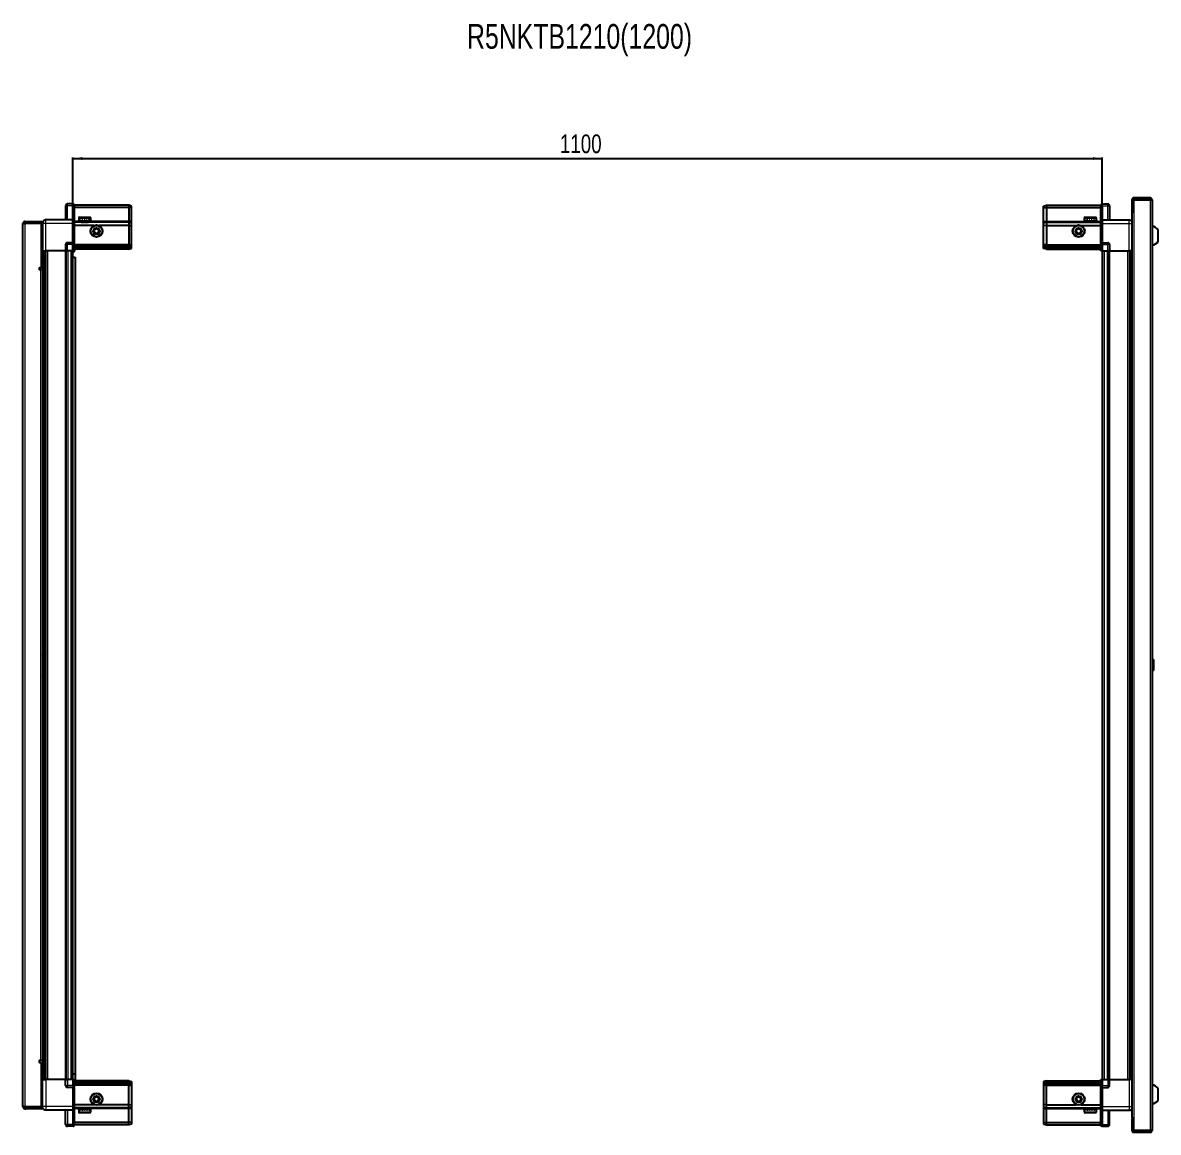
# Model space of a CAD drawing. Header units: millimetres. Extents: x 1315 to 5509, y -845 to 1863.
# Drawn here: x 2843 to 4057, y 677 to 1863 of the extents above; entities that cross this region are included whole.
import ezdxf

# ---------------------------------------------------------------- set-up
doc = ezdxf.new("R2010")
doc.units = ezdxf.units.MM
doc.layers.add('FORMAT', color=7, linetype='Continuous')
doc.styles.add('SLDTEXTSTYLE0', font='TXT', dxfattribs={"width": 0.75})
doc.dimstyles.new('SLDDIMSTYLE0', dxfattribs={"dimtxt": 20, "dimasz": 10, "dimexe": 0, "dimexo": 0.0625, "dimgap": 5, "dimtad": 2, "dimdec": 1, "dimrnd": 1e-09, "dimzin": 12, "dimdsep": 46, "dimtxsty": 'SLDTEXTSTYLE0', "dimsah": 1, "dimcen": 0.09, "dimadec": 0, "dimazin": 3, "dimtfac": 1, "dimtofl": 0, "dimtmove": 0, "dimatfit": 3, "dimfxl": 0, "dimfrac": 2, "dimtolj": 1, "dimtzin": 12, "dimarcsym": 0})

# ---------------------------------------------------------------- blocks, each defined once
blk = doc.blocks.new('_D_6')
at = {"layer": 'FORMAT'}
for p, q in [((2897, 1619.3), (2897, 1718.8)), ((2897, 1717.8), (3997, 1717.8)), ((3997, 1619.3), (3997, 1718.8))]:
    blk.add_line(p, q, dxfattribs=at)
for points in [[(2897, 1717.8), (2907, 1716.3), (2907, 1719.4)], [(3997, 1717.8), (3987, 1719.4), (3987, 1716.3)]]:
    blk.add_solid(points, dxfattribs=at)
at = {"layer": 'FORMAT', "insert": (3417.4, 1743.6), "char_height": 20, "attachment_point": 1, "style": 'SLDTEXTSTYLE0'}
blk.add_mtext('1100', dxfattribs=at)

msp = doc.modelspace()

# ---------------------------------------------------------------- linework, layer by layer
at = {"color": 7, "linetype": 'Continuous', "lineweight": 25}
for p, q in [((4048.23, 1675.82), (4030.93, 1675.82)), ((4048.23, 1674.32), (4048.23, 1675.82)), ((2889.13, 1667.32), (2889.13, 1652.32)), ((2897.13, 1669.32), (2891.13, 1669.32)), ((2897.13, 1669.32), (2897.46, 1669.32)), ((2897.13, 1669.32), (2897.13, 1667.32)), ((2897.13, 1652.52), (2897.13, 1667.32)), ((2897.13, 1652.52), (2897.13, 1667.32)), ((2898.33, 1668.82), (2897.46, 1669.32)), ((2898.33, 1667.32), (2898.33, 1668.82)), ((2956.63, 1667.82), (2898.33, 1667.82)), ((2898.33, 1667.32), (2898.33, 1652.52)), ((2956.63, 1665.32), (2898.33, 1665.32)), ((2956.63, 1667.82), (2956.63, 1665.32)), ((2959.63, 1667.02), (2956.63, 1667.82)), ((2956.63, 1665.32), (2956.63, 1650.82)), ((2959.63, 1665.17), (2956.63, 1665.32)), ((2959.63, 1665.17), (2959.63, 1667.02)), ((2959.63, 1650.82), (2959.63, 1665.17)), ((3934.33, 1667.02), (3937.33, 1667.82)), ((3934.33, 1665.17), (3934.33, 1667.02)), ((3934.33, 1665.17), (3937.33, 1665.32)), ((3934.33, 1650.82), (3934.33, 1665.17)), ((3937.33, 1667.82), (3937.33, 1665.32)), ((3937.33, 1667.82), (3995.63, 1667.82)), ((3937.33, 1665.32), (3937.33, 1650.82)), ((3937.33, 1665.32), (3995.63, 1665.32)), ((3996.49, 1669.32), (3995.63, 1668.82)), ((3996.49, 1669.32), (3995.63, 1668.82)), ((3995.63, 1668.82), (3995.63, 1667.32)), ((3995.63, 1652.52), (3995.63, 1667.32)), ((3996.83, 1669.32), (3996.49, 1669.32)), ((3996.83, 1669.32), (3996.49, 1669.32)), ((3996.83, 1669.32), (3996.83, 1669.32)), ((3996.83, 1667.32), (3996.83, 1669.32)), ((3996.83, 1669.32), (4002.83, 1669.32)), ((3996.83, 1667.32), (3996.83, 1652.52)), ((4004.83, 1667.32), (4004.83, 1652.32)), ((4028.83, 1673.72), (4028.83, 1661.32)), ((4030.33, 1673.72), (4030.33, 1661.32)), ((4030.83, 1660.82), (4030.83, 1673.72)), ((4030.83, 1673.72), (4048.23, 1673.72)), ((4048.23, 1674.32), (4030.93, 1674.32)), ((4048.23, 1673.72), (4050.33, 1673.72)), ((4050.33, 1673.72), (4050.33, 678.92)), ((2845.73, 1649.07), (2845.73, 1650.57)), ((2845.73, 1650.57), (2846.63, 1650.57)), ((2846.63, 1649.07), (2846.63, 1650.57)), ((2846.63, 1650.57), (2863.13, 1650.57)), ((2863.13, 1649.07), (2863.13, 1650.57)), ((2897.13, 1652.32), (2868.13, 1652.32)), ((2897.13, 1652.32), (2897.13, 1652.52)), ((2897.13, 1652.32), (2898.33, 1652.32)), ((2897.13, 1648.32), (2897.13, 1652.32)), ((2898.33, 1652.52), (2898.33, 1652.32)), ((2898.33, 1652.32), (2898.33, 1648.32)), ((2903.13, 1654.22), (2903.13, 1651.82)), ((2903.13, 1651.82), (2903.13, 1651.32)), ((2903.13, 1651.32), (2903.26, 1651.32)), ((2903.45, 1651.82), (2903.26, 1651.82)), ((2903.26, 1651.82), (2903.26, 1651.32)), ((2903.26, 1651.32), (2903.45, 1651.32)), ((2903.45, 1651.82), (2903.45, 1651.32)), ((2903.45, 1651.32), (2903.98, 1651.32)), ((2903.93, 1655.02), (2911.09, 1655.02)), ((2904.38, 1651.82), (2903.98, 1651.82)), ((2903.98, 1651.82), (2903.98, 1651.32)), ((2903.98, 1651.32), (2904.38, 1651.32)), ((2904.38, 1651.82), (2904.38, 1651.32)), ((2904.38, 1651.32), (2905.25, 1651.32)), ((2905.23, 1651.32), (2905.23, 1651.22)), ((2905.23, 1651.22), (2914.03, 1651.22)), ((2905.82, 1651.82), (2905.25, 1651.82)), ((2905.25, 1651.82), (2905.25, 1651.32)), ((2905.25, 1651.32), (2905.82, 1651.32)), ((2905.63, 1650.82), (2906.32, 1650.34)), ((2905.63, 1650.82), (2910.66, 1650.82)), ((2905.82, 1651.82), (2905.82, 1651.32)), ((2905.82, 1651.32), (2906.95, 1651.32)), ((2907.64, 1651.82), (2906.95, 1651.82)), ((2906.95, 1651.82), (2906.95, 1651.32)), ((2906.95, 1651.32), (2907.64, 1651.32)), ((2907.64, 1651.82), (2907.64, 1651.32)), ((2907.64, 1651.32), (2908.91, 1651.32)), ((2909.65, 1651.82), (2908.91, 1651.82)), ((2908.91, 1651.82), (2908.91, 1651.32)), ((2908.91, 1651.32), (2909.14, 1651.32)), ((2909.14, 1651.82), (2909.14, 1651.32)), ((2909.64, 1651.82), (2909.64, 1651.32)), ((2909.64, 1651.32), (2909.65, 1651.32)), ((2909.65, 1651.82), (2909.65, 1651.32)), ((2909.65, 1651.32), (2910.94, 1651.32)), ((2910.66, 1650.82), (2913.63, 1650.82)), ((2911.65, 1651.82), (2910.94, 1651.82)), ((2910.94, 1651.82), (2910.94, 1651.32)), ((2911, 1651.82), (2911, 1651.32)), ((2911, 1651.32), (2911.65, 1651.32)), ((2911.09, 1655.02), (2915.33, 1655.02)), ((2911.65, 1651.82), (2911.65, 1651.32)), ((2911.65, 1651.32), (2912.84, 1651.32)), ((2913.46, 1651.82), (2912.84, 1651.82)), ((2912.84, 1651.82), (2912.84, 1651.32)), ((2912.84, 1651.32), (2913.46, 1651.32)), ((2912.94, 1650.34), (2913.63, 1650.82)), ((2913.46, 1651.82), (2913.46, 1651.32)), ((2913.46, 1651.32), (2914.43, 1651.32)), ((2914.03, 1651.22), (2914.03, 1651.32)), ((2914.9, 1651.82), (2914.43, 1651.82)), ((2914.43, 1651.82), (2914.43, 1651.32)), ((2914.43, 1651.32), (2914.9, 1651.32)), ((2914.9, 1651.82), (2914.9, 1651.32)), ((2914.9, 1651.32), (2915.55, 1651.32)), ((2915.82, 1651.82), (2915.55, 1651.82)), ((2915.55, 1651.82), (2915.55, 1651.32)), ((2915.55, 1651.32), (2915.82, 1651.32)), ((2915.82, 1651.82), (2915.82, 1651.32)), ((2915.82, 1651.32), (2916.09, 1651.32)), ((2916.13, 1651.82), (2916.09, 1651.82)), ((2916.09, 1651.82), (2916.09, 1651.32)), ((2916.09, 1651.32), (2916.13, 1651.32)), ((2916.13, 1651.82), (2916.13, 1654.22)), ((2916.13, 1651.82), (2916.13, 1651.32)), ((2956.63, 1650.82), (2956.63, 1649.82)), ((2959.63, 1649.02), (2959.63, 1650.82)), ((3934.33, 1649.02), (3934.33, 1650.82)), ((3937.33, 1650.82), (3937.33, 1649.82)), ((3977.83, 1654.22), (3977.83, 1651.32)), ((3977.83, 1651.32), (3977.86, 1651.32)), ((3977.98, 1651.82), (3977.86, 1651.82)), ((3977.86, 1651.82), (3977.86, 1651.32)), ((3977.86, 1651.32), (3977.98, 1651.32)), ((3977.98, 1651.82), (3977.98, 1651.32)), ((3977.98, 1651.32), (3978.39, 1651.32)), ((3978.73, 1651.82), (3978.39, 1651.82)), ((3978.39, 1651.82), (3978.39, 1651.32)), ((3978.39, 1651.32), (3978.73, 1651.32)), ((3978.63, 1655.02), (3990.03, 1655.02)), ((3978.73, 1651.82), (3978.73, 1651.32)), ((3978.73, 1651.32), (3979.51, 1651.32)), ((3980.03, 1651.82), (3979.51, 1651.82)), ((3979.51, 1651.82), (3979.51, 1651.32)), ((3979.51, 1651.32), (3980.03, 1651.32)), ((3979.93, 1651.32), (3979.93, 1651.22)), ((3979.93, 1651.22), (3988.73, 1651.22)), ((3980.03, 1651.82), (3980.03, 1651.32)), ((3980.03, 1651.32), (3981.09, 1651.32)), ((3980.33, 1650.82), (3981.02, 1650.34)), ((3980.33, 1650.82), (3988.33, 1650.82)), ((3981.75, 1651.82), (3981.09, 1651.82)), ((3981.09, 1651.82), (3981.09, 1651.32)), ((3981.09, 1651.32), (3981.75, 1651.32)), ((3981.75, 1651.82), (3981.75, 1651.32)), ((3981.75, 1651.32), (3982.99, 1651.32)), ((3983.72, 1651.82), (3982.99, 1651.82)), ((3982.99, 1651.82), (3982.99, 1651.32)), ((3982.99, 1651.32), (3983.42, 1651.32)), ((3983.42, 1651.82), (3983.42, 1651.32)), ((3983.72, 1651.82), (3983.72, 1651.32)), ((3983.72, 1651.32), (3985.02, 1651.32)), ((3985.75, 1651.82), (3985.02, 1651.82)), ((3985.02, 1651.82), (3985.02, 1651.32)), ((3985.29, 1651.82), (3985.29, 1651.32)), ((3985.29, 1651.32), (3985.75, 1651.32)), ((3985.75, 1651.82), (3985.75, 1651.32)), ((3985.75, 1651.32), (3986.98, 1651.32)), ((3987.64, 1651.82), (3986.98, 1651.82)), ((3986.98, 1651.82), (3986.98, 1651.32)), ((3986.98, 1651.32), (3987.64, 1651.32)), ((3987.64, 1651.82), (3987.64, 1651.32)), ((3987.64, 1651.32), (3988.69, 1651.32)), ((3987.64, 1650.34), (3988.33, 1650.82)), ((3989.21, 1651.82), (3988.69, 1651.82)), ((3988.69, 1651.82), (3988.69, 1651.32)), ((3988.69, 1651.32), (3989.21, 1651.32)), ((3988.73, 1651.22), (3988.73, 1651.32)), ((3989.21, 1651.82), (3989.21, 1651.32)), ((3989.21, 1651.32), (3989.96, 1651.32)), ((3990.29, 1651.82), (3989.96, 1651.82)), ((3989.96, 1651.82), (3989.96, 1651.32)), ((3989.96, 1651.32), (3990.29, 1651.32)), ((3990.29, 1651.82), (3990.29, 1651.32)), ((3990.29, 1651.32), (3990.69, 1651.32)), ((3990.8, 1651.82), (3990.69, 1651.82)), ((3990.69, 1651.82), (3990.69, 1651.32)), ((3990.69, 1651.32), (3990.8, 1651.32)), ((3990.8, 1651.82), (3990.8, 1651.32)), ((3990.8, 1651.32), (3990.83, 1651.32)), ((3990.83, 1651.32), (3990.83, 1654.22)), ((3995.63, 1652.32), (3995.63, 1652.52)), ((3996.83, 1652.32), (3995.63, 1652.32)), ((3995.63, 1648.32), (3995.63, 1652.32)), ((3996.83, 1652.52), (3996.83, 1652.32)), ((3996.83, 1652.32), (3996.83, 1648.32)), ((3996.83, 1652.32), (4025.83, 1652.32)), ((4028.73, 1660.82), (4028.73, 691.82)), ((4028.73, 1660.82), (4030.83, 1660.82)), ((4028.83, 1661.32), (4030.33, 1661.32)), ((2843.63, 1643.96), (2843.33, 1643.96)), ((2843.33, 1632.39), (2843.33, 1643.96)), ((2845.13, 1648.47), (2843.63, 1648.47)), ((2843.63, 1647.97), (2843.63, 1648.47)), ((2843.63, 704.67), (2843.63, 1647.97)), ((2845.73, 1649.07), (2846.63, 1649.07)), ((2845.73, 1648.57), (2863.13, 1648.57)), ((2846.63, 1649.07), (2863.13, 1649.07)), ((2864.63, 1648.57), (2863.13, 1648.57)), ((2863.13, 1648.57), (2863.13, 1601.07)), ((2864.63, 1648.32), (2864.63, 1619.32)), ((2897.13, 1628.02), (2897.13, 1648.32)), ((2956.63, 1649.82), (2898.33, 1649.82)), ((2898.33, 1648.32), (2898.33, 1628.02)), ((2919.63, 1646.32), (2898.33, 1646.32)), ((2906.32, 1650.34), (2905.63, 1649.86)), ((2905.63, 1649.86), (2905.63, 1649.82)), ((2905.63, 1649.86), (2910.66, 1649.86)), ((2906.32, 1650.34), (2910.48, 1650.34)), ((2910.48, 1650.34), (2912.94, 1650.34)), ((2910.66, 1649.86), (2913.63, 1649.86)), ((2913.63, 1649.86), (2912.94, 1650.34)), ((2913.63, 1649.82), (2913.63, 1649.86)), ((2956.63, 1646.32), (2924.63, 1646.32)), ((2956.63, 1649.82), (2956.63, 1646.32)), ((2959.63, 1649.02), (2956.63, 1649.82)), ((2956.63, 1646.32), (2956.63, 1625.82)), ((2956.63, 1646.32), (2959.63, 1645.99)), ((2959.63, 1645.99), (2959.63, 1649.02)), ((2959.63, 1625.82), (2959.63, 1645.99)), ((3934.33, 1649.02), (3937.33, 1649.82)), ((3934.33, 1645.99), (3934.33, 1649.02)), ((3937.33, 1646.32), (3934.33, 1645.99)), ((3934.33, 1625.82), (3934.33, 1645.99)), ((3937.33, 1649.82), (3937.33, 1646.32)), ((3937.33, 1649.82), (3995.63, 1649.82)), ((3937.33, 1646.32), (3937.33, 1625.82)), ((3937.33, 1646.32), (3969.33, 1646.32)), ((3974.33, 1646.32), (3995.63, 1646.32)), ((3981.02, 1650.34), (3980.33, 1649.86)), ((3980.33, 1649.86), (3980.33, 1649.82)), ((3980.33, 1649.86), (3988.33, 1649.86)), ((3981.02, 1650.34), (3987.64, 1650.34)), ((3988.33, 1649.86), (3987.64, 1650.34)), ((3988.33, 1649.82), (3988.33, 1649.86)), ((3995.63, 1628.02), (3995.63, 1648.32)), ((3996.83, 1648.32), (3996.83, 1628.02)), ((4056.93, 1629.32), (4056.93, 1641.32)), ((2843.33, 1632.39), (2843.63, 1632.39)), ((2897.13, 1627.82), (2891.13, 1627.82)), ((2897.13, 1627.82), (2897.13, 1628.02)), ((2897.13, 1627.82), (2897.13, 1625.82)), ((2897.13, 1627.82), (2898.33, 1627.82)), ((2898.33, 1628.02), (2898.33, 1627.82)), ((2898.33, 1627.15), (2898.33, 1627.82)), ((2898.33, 1627.15), (2898.33, 1619.32)), ((3995.63, 1627.82), (3995.63, 1628.02)), ((3996.83, 1627.82), (3995.63, 1627.82)), ((3995.63, 1627.82), (3995.63, 1627.15)), ((3995.63, 1619.32), (3995.63, 1627.15)), ((3996.83, 1628.02), (3996.83, 1627.82)), ((3996.83, 1625.82), (3996.83, 1627.82)), ((3996.83, 1625.82), (3996.83, 1627.82)), ((3996.83, 1627.82), (4002.83, 1627.82)), ((2863.13, 1622.07), (2864.63, 1622.07)), ((2864.63, 1619.32), (2863.13, 1619.32)), ((2865.28, 733.32), (2865.28, 1619.32)), ((2867.07, 1619.32), (2867.07, 733.32)), ((2867.1, 1619.32), (2867.1, 733.32)), ((2889.13, 1619.32), (2868.13, 1619.32)), ((2889.13, 1625.82), (2889.13, 1619.32)), ((2889.13, 1619.32), (2891.13, 1619.32)), ((2889.78, 733.32), (2889.78, 1619.32)), ((2897.13, 1619.32), (2891.13, 1619.32)), ((2896.98, 733.32), (2896.98, 1619.32)), ((2897.13, 1619.32), (2897.13, 1625.82)), ((2897.13, 1619.32), (2897.13, 1625.82)), ((2897.13, 1619.32), (2897.46, 1619.32)), ((2897.13, 1619.32), (2897.13, 1619.32)), ((2897.46, 1619.32), (2897.46, 1625.82)), ((2898.33, 1619.32), (2897.46, 1619.32)), ((2897.46, 1619.32), (2897.46, 1619.32)), ((2956.63, 1624.82), (2898.33, 1624.82)), ((2956.63, 1623.82), (2898.33, 1623.82)), ((2956.63, 1622.32), (2898.33, 1622.32)), ((2956.63, 1620.82), (2898.33, 1620.82)), ((2956.63, 1625.82), (2956.63, 1624.82)), ((2956.63, 1624.82), (2956.63, 1623.82)), ((2956.63, 1624.82), (2959.63, 1624.02)), ((2956.63, 1623.82), (2956.63, 1622.32)), ((2956.63, 1623.82), (2959.63, 1623.28)), ((2956.63, 1622.32), (2959.63, 1622.78)), ((2956.63, 1622.32), (2956.63, 1620.82)), ((2956.63, 1620.82), (2959.63, 1621.63)), ((2959.63, 1624.02), (2959.63, 1625.82)), ((2959.63, 1623.28), (2959.63, 1624.02)), ((2959.63, 1622.78), (2959.63, 1623.28)), ((2959.63, 1621.63), (2959.63, 1622.78)), ((3934.33, 1624.02), (3934.33, 1625.82)), ((3937.33, 1624.82), (3934.33, 1624.02)), ((3934.33, 1623.28), (3934.33, 1624.02)), ((3937.33, 1623.82), (3934.33, 1623.28)), ((3934.33, 1622.78), (3934.33, 1623.28)), ((3934.33, 1621.63), (3934.33, 1622.78)), ((3937.33, 1622.32), (3934.33, 1622.78)), ((3937.33, 1620.82), (3934.33, 1621.63)), ((3937.33, 1625.82), (3937.33, 1624.82)), ((3937.33, 1624.82), (3937.33, 1623.82)), ((3937.33, 1624.82), (3995.63, 1624.82)), ((3937.33, 1623.82), (3995.63, 1623.82)), ((3937.33, 1623.82), (3937.33, 1622.32)), ((3937.33, 1622.32), (3937.33, 1620.82)), ((3937.33, 1622.32), (3995.63, 1622.32)), ((3937.33, 1620.82), (3995.63, 1620.82)), ((3996.49, 1619.32), (3995.63, 1619.32)), ((3996.49, 1625.82), (3996.49, 1619.32)), ((3996.83, 1619.32), (3996.49, 1619.32)), ((3996.83, 1625.82), (3996.83, 1619.32)), ((3996.83, 1619.32), (4002.83, 1619.32)), ((3996.98, 1619.32), (3996.98, 733.32)), ((4004.83, 1619.32), (4002.83, 1619.32)), ((4004.18, 1619.32), (4004.18, 733.32)), ((4004.83, 1625.82), (4004.83, 1619.32)), ((4004.83, 1619.32), (4025.83, 1619.32)), ((4026.85, 733.32), (4026.85, 1619.32)), ((4026.88, 733.32), (4026.88, 1619.32)), ((4028.68, 1619.32), (4028.68, 733.32)), ((2896.98, 1612.32), (2899.48, 1612.32)), ((2899.48, 1612.32), (2899.48, 738.82)), ((2863.13, 1601.07), (2861.78, 1601.07)), ((2861.78, 1599.07), (2862.53, 1599.07)), ((2862.53, 1599.07), (2864.63, 1599.07)), ((2864.63, 1599.07), (2864.63, 753.57)), ((2843.63, 1182.11), (2843.33, 1182.11)), ((2843.33, 1170.54), (2843.33, 1182.11)), ((2865.13, 1185.82), (2865.13, 1166.82)), ((4051.31, 1182.11), (4050.33, 1181.12)), ((4051.83, 1182.11), (4051.31, 1182.11)), ((4051.31, 1182.11), (4051.31, 1170.54)), ((4051.83, 1182.11), (4051.83, 1170.54)), ((2843.33, 1170.54), (2843.63, 1170.54)), ((4050.33, 1171.52), (4051.31, 1170.54)), ((4051.31, 1170.54), (4051.83, 1170.54)), ((2862.53, 753.57), (2861.78, 753.57)), ((2864.63, 753.57), (2862.53, 753.57)), ((2861.78, 751.57), (2863.13, 751.57)), ((2863.13, 751.57), (2863.13, 704.07)), ((2864.63, 733.32), (2863.13, 733.32)), ((2864.63, 730.57), (2863.13, 730.57)), ((2864.63, 704.32), (2864.63, 733.32)), ((2889.13, 733.32), (2868.13, 733.32)), ((2889.13, 726.82), (2889.13, 733.32)), ((2889.13, 733.32), (2891.13, 733.32)), ((2897.13, 733.32), (2891.13, 733.32)), ((2899.48, 738.82), (2896.98, 738.82)), ((2897.13, 726.82), (2897.13, 733.32)), ((2897.13, 733.32), (2897.46, 733.32)), ((2897.46, 726.82), (2897.46, 733.32)), ((2897.46, 733.32), (2898.33, 733.32)), ((2898.33, 733.32), (2898.33, 725.5)), ((2956.63, 731.82), (2898.33, 731.82)), ((2956.63, 730.32), (2898.33, 730.32)), ((2956.63, 728.82), (2898.33, 728.82)), ((2899.48, 738.82), (2899.48, 731.82)), ((2956.63, 730.32), (2956.63, 731.82)), ((2956.63, 731.82), (2959.63, 731.02)), ((2956.63, 728.82), (2956.63, 730.32)), ((2956.63, 730.32), (2959.63, 729.87)), ((2956.63, 728.82), (2959.63, 729.37)), ((2956.63, 727.82), (2956.63, 728.82)), ((2956.63, 727.82), (2959.63, 728.63)), ((2959.63, 731.02), (2959.63, 729.87)), ((2959.63, 729.87), (2959.63, 729.37)), ((2959.63, 729.37), (2959.63, 728.63)), ((2959.63, 728.63), (2959.63, 726.82)), ((3937.33, 731.82), (3934.33, 731.02)), ((3934.33, 731.02), (3934.33, 729.87)), ((3937.33, 730.32), (3934.33, 729.87)), ((3934.33, 729.87), (3934.33, 729.37)), ((3937.33, 728.82), (3934.33, 729.37)), ((3934.33, 729.37), (3934.33, 728.63)), ((3937.33, 727.82), (3934.33, 728.63)), ((3934.33, 728.63), (3934.33, 726.82)), ((3937.33, 730.32), (3937.33, 731.82)), ((3937.33, 731.82), (3995.63, 731.82)), ((3937.33, 730.32), (3995.63, 730.32)), ((3937.33, 728.82), (3937.33, 730.32)), ((3937.33, 728.82), (3995.63, 728.82)), ((3937.33, 727.82), (3937.33, 728.82)), ((3995.63, 725.5), (3995.63, 733.32)), ((3995.63, 733.32), (3996.49, 733.32)), ((3996.49, 733.32), (3996.49, 733.32)), ((3996.49, 733.32), (3996.49, 726.82)), ((3996.83, 733.32), (3996.49, 733.32)), ((3996.83, 733.32), (3996.83, 726.82)), ((3996.83, 733.32), (3996.83, 733.32)), ((3996.83, 733.32), (3996.83, 726.82)), ((3996.83, 733.32), (4002.83, 733.32)), ((4004.83, 733.32), (4002.83, 733.32)), ((4004.83, 726.82), (4004.83, 733.32)), ((4004.83, 733.32), (4025.83, 733.32)), ((2843.63, 720.26), (2843.33, 720.26)), ((2843.33, 710.58), (2843.33, 720.26)), ((2897.13, 724.82), (2891.13, 724.82)), ((2897.13, 726.82), (2897.13, 724.82)), ((2897.13, 726.82), (2897.13, 724.82)), ((2897.13, 724.82), (2898.33, 724.82)), ((2897.13, 724.62), (2897.13, 724.82)), ((2897.13, 704.32), (2897.13, 724.62)), ((2956.63, 727.82), (2898.33, 727.82)), ((2898.33, 724.82), (2898.33, 725.5)), ((2898.33, 724.82), (2898.33, 724.62)), ((2898.33, 724.62), (2898.33, 704.32)), ((2956.63, 726.82), (2956.63, 727.82)), ((2956.63, 706.32), (2956.63, 726.82)), ((2959.63, 726.82), (2959.63, 706.66)), ((3934.33, 726.82), (3934.33, 706.66)), ((3937.33, 727.82), (3995.63, 727.82)), ((3937.33, 726.82), (3937.33, 727.82)), ((3937.33, 706.32), (3937.33, 726.82)), ((3995.63, 725.5), (3995.63, 724.82)), ((3996.83, 724.82), (3995.63, 724.82)), ((3995.63, 724.62), (3995.63, 724.82)), ((3995.63, 704.32), (3995.63, 724.62)), ((3996.83, 724.82), (3996.83, 726.82)), ((3996.83, 724.82), (3996.83, 724.62)), ((3996.83, 724.82), (4002.83, 724.82)), ((3996.83, 724.62), (3996.83, 704.32)), ((4056.93, 711.32), (4056.93, 723.32)), ((2843.33, 708.69), (2843.33, 710.58)), ((2843.33, 708.69), (2843.63, 708.69)), ((2843.63, 704.17), (2843.63, 704.67)), ((2845.13, 704.17), (2843.63, 704.17)), ((2863.13, 704.07), (2845.73, 704.07)), ((2863.13, 704.07), (2864.63, 704.07)), ((2897.13, 700.32), (2897.13, 704.32)), ((2919.63, 706.32), (2898.33, 706.32)), ((2898.33, 704.32), (2898.33, 700.32)), ((2956.63, 706.32), (2924.63, 706.32)), ((2956.63, 706.32), (2959.63, 706.66)), ((2956.63, 702.82), (2956.63, 706.32)), ((2959.63, 706.66), (2959.63, 703.63)), ((3937.33, 706.32), (3934.33, 706.66)), ((3934.33, 706.66), (3934.33, 703.63)), ((3937.33, 706.32), (3969.33, 706.32)), ((3937.33, 702.82), (3937.33, 706.32)), ((3974.33, 706.32), (3995.63, 706.32)), ((3995.63, 700.32), (3995.63, 704.32)), ((3996.83, 704.32), (3996.83, 700.32)), ((2845.73, 703.57), (2845.73, 702.07)), ((2845.73, 703.57), (2846.63, 703.57)), ((2845.73, 702.07), (2846.63, 702.07)), ((2846.63, 703.57), (2846.63, 702.07)), ((2863.13, 703.57), (2846.63, 703.57)), ((2863.13, 702.07), (2846.63, 702.07)), ((2863.13, 703.57), (2863.13, 702.07)), ((2897.13, 700.32), (2868.13, 700.32)), ((2889.13, 685.32), (2889.13, 700.32)), ((2897.13, 700.32), (2898.33, 700.32)), ((2897.13, 700.12), (2897.13, 700.32)), ((2897.13, 685.32), (2897.13, 700.12)), ((2956.63, 702.82), (2898.33, 702.82)), ((2898.33, 700.32), (2898.33, 700.12)), ((2898.33, 700.12), (2898.33, 685.32)), ((2903.13, 701.32), (2903.13, 698.42)), ((2903.22, 701.32), (2903.13, 701.32)), ((2903.22, 700.82), (2903.22, 701.32)), ((2903.39, 701.32), (2903.22, 701.32)), ((2903.22, 700.82), (2903.39, 700.82)), ((2903.39, 700.82), (2903.39, 701.32)), ((2903.88, 701.32), (2903.39, 701.32)), ((2903.88, 700.82), (2903.88, 701.32)), ((2904.26, 701.32), (2903.88, 701.32)), ((2903.88, 700.82), (2904.26, 700.82)), ((2904.08, 697.62), (2903.93, 697.62)), ((2915.33, 697.62), (2904.08, 697.62)), ((2904.26, 700.82), (2904.26, 701.32)), ((2905.1, 701.32), (2904.26, 701.32)), ((2905.1, 700.82), (2905.1, 701.32)), ((2905.66, 701.32), (2905.1, 701.32)), ((2905.1, 700.82), (2905.66, 700.82)), ((2905.23, 701.42), (2905.23, 701.32)), ((2910.62, 701.42), (2905.23, 701.42)), ((2905.63, 702.82), (2905.63, 702.79)), ((2905.63, 702.79), (2906.32, 702.31)), ((2905.73, 702.79), (2905.63, 702.79)), ((2906.32, 702.31), (2905.63, 701.82)), ((2905.73, 701.82), (2905.63, 701.82)), ((2905.66, 700.82), (2905.66, 701.32)), ((2906.76, 701.32), (2905.66, 701.32)), ((2913.63, 702.79), (2905.73, 702.79)), ((2913.63, 701.82), (2905.73, 701.82)), ((2906.4, 702.31), (2906.32, 702.31)), ((2912.94, 702.31), (2906.4, 702.31)), ((2906.76, 700.82), (2906.76, 701.32)), ((2907.44, 701.32), (2906.76, 701.32)), ((2906.76, 700.82), (2907.44, 700.82)), ((2907.44, 700.82), (2907.44, 701.32)), ((2908.71, 701.32), (2907.44, 701.32)), ((2908.71, 700.82), (2908.71, 701.32)), ((2909, 701.32), (2908.71, 701.32)), ((2908.71, 700.82), (2909.44, 700.82)), ((2909, 700.82), (2909, 701.32)), ((2909.44, 700.82), (2909.44, 701.32)), ((2910.74, 701.32), (2909.44, 701.32)), ((2914.03, 701.42), (2910.62, 701.42)), ((2910.74, 700.82), (2910.74, 701.32)), ((2910.74, 700.82), (2911.46, 700.82)), ((2910.87, 700.82), (2910.87, 701.32)), ((2911.46, 701.32), (2910.87, 701.32)), ((2911.46, 700.82), (2911.46, 701.32)), ((2912.66, 701.32), (2911.46, 701.32)), ((2912.66, 700.82), (2912.66, 701.32)), ((2913.3, 701.32), (2912.66, 701.32)), ((2912.66, 700.82), (2913.3, 700.82)), ((2912.94, 702.31), (2913.63, 702.79)), ((2913.63, 701.82), (2912.94, 702.31)), ((2913.3, 700.82), (2913.3, 701.32)), ((2914.29, 701.32), (2913.3, 701.32)), ((2913.63, 702.79), (2913.63, 702.82)), ((2914.03, 701.32), (2914.03, 701.42)), ((2914.29, 700.82), (2914.29, 701.32)), ((2914.77, 701.32), (2914.29, 701.32)), ((2914.29, 700.82), (2914.77, 700.82)), ((2914.77, 700.82), (2914.77, 701.32)), ((2915.46, 701.32), (2914.77, 701.32)), ((2915.46, 700.82), (2915.46, 701.32)), ((2915.75, 701.32), (2915.46, 701.32)), ((2915.46, 700.82), (2915.75, 700.82)), ((2915.75, 700.82), (2915.75, 701.32)), ((2916.06, 701.32), (2915.75, 701.32)), ((2916.06, 700.82), (2916.06, 701.32)), ((2916.12, 701.32), (2916.06, 701.32)), ((2916.06, 700.82), (2916.12, 700.82)), ((2916.12, 700.82), (2916.12, 701.32)), ((2916.13, 701.32), (2916.12, 701.32)), ((2916.13, 698.42), (2916.13, 701.32)), ((2959.63, 703.63), (2956.63, 702.82)), ((2956.63, 701.82), (2956.63, 702.82)), ((2956.63, 687.32), (2956.63, 701.82)), ((2959.63, 703.63), (2959.63, 701.82)), ((2959.63, 701.82), (2959.63, 687.48)), ((3934.33, 703.63), (3937.33, 702.82)), ((3934.33, 703.63), (3934.33, 701.82)), ((3934.33, 701.82), (3934.33, 687.48)), ((3937.33, 702.82), (3995.63, 702.82)), ((3937.33, 701.82), (3937.33, 702.82)), ((3937.33, 687.32), (3937.33, 701.82)), ((3977.83, 701.32), (3977.83, 698.42)), ((3977.85, 701.32), (3977.83, 701.32)), ((3977.85, 700.82), (3977.85, 701.32)), ((3977.94, 701.32), (3977.85, 701.32)), ((3977.85, 700.82), (3977.94, 700.82)), ((3977.94, 700.82), (3977.94, 701.32)), ((3978.32, 701.32), (3977.94, 701.32)), ((3978.32, 700.82), (3978.32, 701.32)), ((3978.63, 701.32), (3978.32, 701.32)), ((3978.32, 700.82), (3978.63, 700.82)), ((3978.63, 700.82), (3978.63, 701.32)), ((3979.37, 701.32), (3978.63, 701.32)), ((3990.03, 697.62), (3978.63, 697.62)), ((3979.37, 700.82), (3979.37, 701.32)), ((3979.88, 701.32), (3979.37, 701.32)), ((3979.37, 700.82), (3979.88, 700.82)), ((3979.88, 700.82), (3979.88, 701.32)), ((3980.92, 701.32), (3979.88, 701.32)), ((3979.93, 701.42), (3979.93, 701.32)), ((3988.73, 701.42), (3979.93, 701.42)), ((3980.33, 702.82), (3980.33, 702.79)), ((3980.33, 702.79), (3981.02, 702.31)), ((3988.33, 702.79), (3980.33, 702.79)), ((3981.02, 702.31), (3980.33, 701.82)), ((3988.33, 701.82), (3980.33, 701.82)), ((3980.92, 700.82), (3980.92, 701.32)), ((3981.57, 701.32), (3980.92, 701.32)), ((3980.92, 700.82), (3981.57, 700.82)), ((3987.64, 702.31), (3981.02, 702.31)), ((3981.57, 700.82), (3981.57, 701.32)), ((3982.79, 701.32), (3981.57, 701.32)), ((3982.79, 700.82), (3982.79, 701.32)), ((3983.29, 701.32), (3982.79, 701.32)), ((3982.79, 700.82), (3983.52, 700.82)), ((3983.29, 700.82), (3983.29, 701.32)), ((3983.52, 700.82), (3983.52, 701.32)), ((3984.82, 701.32), (3983.52, 701.32)), ((3984.82, 700.82), (3984.82, 701.32)), ((3984.82, 700.82), (3985.55, 700.82)), ((3985.16, 700.82), (3985.16, 701.32)), ((3985.55, 701.32), (3985.16, 701.32)), ((3985.55, 700.82), (3985.55, 701.32)), ((3986.8, 701.32), (3985.55, 701.32)), ((3986.8, 700.82), (3986.8, 701.32)), ((3987.46, 701.32), (3986.8, 701.32)), ((3986.8, 700.82), (3987.46, 700.82)), ((3987.46, 700.82), (3987.46, 701.32)), ((3988.54, 701.32), (3987.46, 701.32)), ((3987.64, 702.31), (3988.33, 702.79)), ((3988.33, 701.82), (3987.64, 702.31)), ((3988.33, 702.79), (3988.33, 702.82)), ((3988.54, 700.82), (3988.54, 701.32)), ((3989.07, 701.32), (3988.54, 701.32)), ((3988.54, 700.82), (3989.07, 700.82)), ((3988.73, 701.32), (3988.73, 701.42)), ((3989.07, 700.82), (3989.07, 701.32)), ((3989.86, 701.32), (3989.07, 701.32)), ((3989.86, 700.82), (3989.86, 701.32)), ((3990.21, 701.32), (3989.86, 701.32)), ((3989.86, 700.82), (3990.21, 700.82)), ((3990.21, 700.82), (3990.21, 701.32)), ((3990.64, 701.32), (3990.21, 701.32)), ((3990.64, 700.82), (3990.64, 701.32)), ((3990.78, 701.32), (3990.64, 701.32)), ((3990.64, 700.82), (3990.78, 700.82)), ((3990.78, 700.82), (3990.78, 701.32)), ((3990.83, 701.32), (3990.78, 701.32)), ((3990.83, 698.42), (3990.83, 701.32)), ((3996.83, 700.32), (3995.63, 700.32)), ((3995.63, 700.12), (3995.63, 700.32)), ((3995.63, 685.32), (3995.63, 700.12)), ((3996.83, 700.32), (3996.83, 700.12)), ((3996.83, 700.32), (4025.83, 700.32)), ((3996.83, 700.12), (3996.83, 685.32)), ((3996.83, 700.12), (3996.83, 685.32)), ((4004.83, 685.32), (4004.83, 700.32)), ((4030.83, 691.82), (4028.73, 691.82)), ((4030.83, 678.92), (4030.83, 691.82)), ((2897.13, 683.32), (2891.13, 683.32)), ((2897.13, 685.32), (2897.13, 683.32)), ((2897.13, 683.32), (2897.46, 683.32)), ((2897.13, 683.32), (2897.13, 683.32)), ((2897.13, 683.32), (2897.46, 683.32)), ((2897.46, 683.32), (2898.33, 683.82)), ((2897.46, 683.32), (2898.33, 683.82)), ((2956.63, 687.32), (2898.33, 687.32)), ((2898.33, 683.82), (2898.33, 685.32)), ((2956.63, 684.82), (2898.33, 684.82)), ((2959.63, 687.48), (2956.63, 687.32)), ((2956.63, 684.82), (2956.63, 687.32)), ((2959.63, 685.63), (2956.63, 684.82)), ((2959.63, 687.48), (2959.63, 685.63)), ((3934.33, 687.48), (3937.33, 687.32)), ((3934.33, 687.48), (3934.33, 685.63)), ((3934.33, 685.63), (3937.33, 684.82)), ((3937.33, 687.32), (3995.63, 687.32)), ((3937.33, 684.82), (3937.33, 687.32)), ((3937.33, 684.82), (3995.63, 684.82)), ((3995.63, 685.32), (3995.63, 683.82)), ((3995.63, 683.82), (3996.49, 683.32)), ((3996.83, 683.32), (3996.49, 683.32)), ((3996.83, 683.32), (3996.83, 685.32)), ((3996.83, 683.32), (4002.83, 683.32)), ((4028.83, 691.32), (4028.83, 678.92)), ((4028.83, 691.32), (4030.33, 691.32)), ((4030.33, 691.32), (4030.33, 678.92)), ((4048.23, 678.92), (4030.83, 678.92)), ((4030.93, 678.32), (4048.23, 678.32)), ((4030.93, 676.82), (4048.23, 676.82)), ((4050.33, 678.92), (4048.23, 678.92)), ((4048.23, 678.32), (4048.23, 676.82))]:
    msp.add_line(p, q, dxfattribs=at)
at = {"color": 8, "linetype": 'Continuous', "lineweight": 18}
for p, q in [((4030.93, 1674.32), (4030.93, 1675.82)), ((2891.13, 1667.32), (2889.13, 1667.32)), ((2891.13, 1667.32), (2891.13, 1669.32)), ((2891.13, 1652.32), (2891.13, 1667.32)), ((2897.13, 1667.32), (2891.13, 1667.32)), ((2897.13, 1667.32), (2898.33, 1667.32)), ((3996.83, 1667.32), (3995.63, 1667.32)), ((3996.83, 1667.32), (4002.83, 1667.32)), ((4002.83, 1667.32), (4002.83, 1669.32)), ((4002.83, 1667.32), (4004.83, 1667.32)), ((4002.83, 1652.32), (4002.83, 1667.32)), ((4030.33, 1673.72), (4028.83, 1673.72)), ((4048.23, 1673.72), (4048.23, 678.92)), ((2897.13, 1652.52), (2898.33, 1652.52)), ((2905.63, 1650.82), (2898.33, 1650.82)), ((2903.13, 1654.22), (2911.3, 1654.22)), ((2911.3, 1654.22), (2916.13, 1654.22)), ((2956.63, 1650.82), (2913.63, 1650.82)), ((2959.63, 1650.82), (2956.63, 1650.82)), ((3934.33, 1650.82), (3937.33, 1650.82)), ((3937.33, 1650.82), (3980.33, 1650.82)), ((3977.83, 1654.22), (3990.83, 1654.22)), ((3988.33, 1650.82), (3995.63, 1650.82)), ((3995.63, 1652.52), (3996.83, 1652.52)), ((4030.83, 1660.82), (4030.83, 691.82)), ((2845.73, 1648.57), (2845.73, 704.07)), ((2868.13, 1619.32), (2868.13, 1648.32)), ((2897.13, 1648.32), (2868.13, 1648.32)), ((2897.13, 1648.32), (2898.33, 1648.32)), ((3996.83, 1648.32), (3995.63, 1648.32)), ((3996.83, 1648.32), (4025.83, 1648.32)), ((4025.83, 1619.32), (4025.83, 1648.32)), ((2891.13, 1625.82), (2891.13, 1627.82)), ((2897.13, 1628.02), (2898.33, 1628.02)), ((3995.63, 1628.02), (3996.83, 1628.02)), ((4002.83, 1625.82), (4002.83, 1627.82)), ((2864.63, 1599.07), (2864.63, 1619.32)), ((2865.86, 1619.32), (2865.86, 733.32)), ((2868.31, 733.32), (2868.31, 1619.32)), ((2869.72, 1619.32), (2869.72, 733.32)), ((2889.13, 1625.82), (2891.13, 1625.82)), ((2889.13, 733.32), (2889.13, 1619.32)), ((2891.13, 1619.32), (2891.13, 1625.82)), ((2897.13, 1625.82), (2891.13, 1625.82)), ((2891.78, 733.32), (2891.78, 1619.32)), ((2894.98, 733.32), (2894.98, 1619.32)), ((2897.13, 1625.82), (2897.46, 1625.82)), ((2897.13, 1619.32), (2897.46, 1619.32)), ((2956.63, 1625.82), (2898.33, 1625.82)), ((2956.63, 1625.82), (2959.63, 1625.82)), ((3937.33, 1625.82), (3934.33, 1625.82)), ((3937.33, 1625.82), (3995.63, 1625.82)), ((3996.83, 1625.82), (3996.49, 1625.82)), ((3996.83, 1625.82), (4002.83, 1625.82)), ((3998.98, 1619.32), (3998.98, 733.32)), ((4002.18, 1619.32), (4002.18, 733.32)), ((4002.83, 1619.32), (4002.83, 1625.82)), ((4004.83, 1625.82), (4002.83, 1625.82)), ((4004.83, 1619.32), (4004.83, 733.32)), ((4024.23, 733.32), (4024.23, 1619.32)), ((4025.64, 1619.32), (4025.64, 733.32)), ((4028.09, 733.32), (4028.09, 1619.32)), ((2862.53, 753.57), (2862.53, 1599.07)), ((2864.63, 733.32), (2864.63, 753.57)), ((2868.13, 733.32), (2868.13, 704.32)), ((2891.13, 733.32), (2891.13, 726.82)), ((3996.83, 733.32), (3996.49, 733.32)), ((4002.83, 733.32), (4002.83, 726.82)), ((4025.83, 733.32), (4025.83, 704.32)), ((2889.13, 726.82), (2891.13, 726.82)), ((2891.13, 726.82), (2891.13, 724.82)), ((2897.13, 726.82), (2891.13, 726.82)), ((2897.13, 726.82), (2897.46, 726.82)), ((2898.33, 724.62), (2897.13, 724.62)), ((2956.63, 726.82), (2898.33, 726.82)), ((2956.63, 726.82), (2959.63, 726.82)), ((3937.33, 726.82), (3934.33, 726.82)), ((3937.33, 726.82), (3995.63, 726.82)), ((3996.83, 724.62), (3995.63, 724.62)), ((3996.83, 726.82), (3996.49, 726.82)), ((3996.83, 726.82), (4002.83, 726.82)), ((4002.83, 726.82), (4002.83, 724.82)), ((4004.83, 726.82), (4002.83, 726.82)), ((2897.13, 704.32), (2868.13, 704.32)), ((2897.13, 704.32), (2898.33, 704.32)), ((3996.83, 704.32), (3995.63, 704.32)), ((3996.83, 704.32), (4025.83, 704.32)), ((2891.13, 700.32), (2891.13, 685.32)), ((2898.33, 700.12), (2897.13, 700.12)), ((2905.63, 701.82), (2898.33, 701.82)), ((2903.3, 698.42), (2903.13, 698.42)), ((2916.13, 698.42), (2903.3, 698.42)), ((2956.63, 701.82), (2913.63, 701.82)), ((2959.63, 701.82), (2956.63, 701.82)), ((3934.33, 701.82), (3937.33, 701.82)), ((3937.33, 701.82), (3980.33, 701.82)), ((3990.83, 698.42), (3977.83, 698.42)), ((3988.33, 701.82), (3995.63, 701.82)), ((3996.83, 700.12), (3995.63, 700.12)), ((4002.83, 700.32), (4002.83, 685.32)), ((2891.13, 685.32), (2889.13, 685.32)), ((2897.13, 685.32), (2891.13, 685.32)), ((2891.13, 685.32), (2891.13, 683.32)), ((2897.13, 685.32), (2898.33, 685.32)), ((3996.83, 685.32), (3995.63, 685.32)), ((3996.83, 685.32), (4002.83, 685.32)), ((4002.83, 685.32), (4004.83, 685.32)), ((4002.83, 685.32), (4002.83, 683.32)), ((4030.33, 678.92), (4028.83, 678.92)), ((4030.93, 678.32), (4030.93, 676.82))]:
    msp.add_line(p, q, dxfattribs=at)
at = {"color": 7, "linetype": 'Continuous', "lineweight": 25}
for centre, radius in [((2922.13, 1640.32), 6.5), ((2922.13, 1640.32), 3.46), ((3971.83, 1640.32), 6.5), ((3971.83, 1640.32), 3.46), ((2922.13, 712.32), 6.5), ((3971.83, 712.32), 6.5), ((2922.13, 712.32), 3.46), ((3971.83, 712.32), 3.46)]:
    msp.add_circle(centre, radius, dxfattribs=at)
at = {"color": 8, "linetype": 'Continuous', "lineweight": 18}
for centre in [(2922.13, 1640.32), (3971.83, 1640.32), (2922.13, 712.32), (3971.83, 712.32)]:
    msp.add_circle(centre, 5.7, dxfattribs=at)
at = {"color": 7, "linetype": 'Continuous', "lineweight": 25}
for centre, radius, start, end in [((4030.93, 1673.72), 2.1, 90, 180), ((4048.23, 1673.72), 2.1, 0, 90), ((2891.13, 1667.32), 2, 90, 180), ((4002.83, 1667.32), 2, 0, 90), ((4030.93, 1673.72), 0.6, 90, 180), ((4048.23, 1673.72), 0.6, 0, 90), ((2863.03, 1648.47), 2.1, 32.2369, 87.2706), ((2903.93, 1654.22), 0.8, 90, 180), ((2905.23, 1650.82), 0.4, 0, 90), ((2914.03, 1650.82), 0.4, 90, 180), ((2915.33, 1654.22), 0.8, 0, 90), ((3978.63, 1654.22), 0.8, 90, 180), ((3979.93, 1650.82), 0.4, 0, 90), ((3988.73, 1650.82), 0.4, 90, 180), ((3990.03, 1654.22), 0.8, 0, 90), ((2845.63, 1648.07), 0.5, 90, 117.52901), ((2863.03, 1648.47), 0.6, 9.59407, 90), ((2922.13, 1640.32), 2.5, 161.00659, 221.00659), ((2922.13, 1640.32), 2.5, 101.00659, 161.00659), ((2922.13, 1640.32), 2.5, 221.00659, 281.00659), ((2922.13, 1640.32), 2.5, 41.00659, 101.00659), ((2922.13, 1640.32), 2.5, 281.00659, 341.00659), ((2922.13, 1640.32), 2.5, 341.00659, 41.00659), ((3971.83, 1640.32), 2.5, 120.74103, 180.74103), ((3971.83, 1640.32), 2.5, 180.74103, 240.74103), ((3971.83, 1640.32), 2.5, 60.74103, 120.74103), ((3971.83, 1640.32), 2.5, 0.74103, 60.74103), ((3971.83, 1640.32), 2.5, 300.74103, 0.74103), ((4047.3, 1634.3), 11.91, 36.1266, 75.29965), ((2891.13, 1625.82), 2, 90, 180), ((3971.83, 1640.32), 2.5, 240.74103, 300.74103), ((4002.83, 1625.82), 2, 0, 90), ((4047.3, 1636.35), 11.91, 284.70035, 323.8734), ((2894.48, 1621.97), 5, 300, 346.70293), ((2861.78, 1600.07), 1, 90, 270), ((2862.13, 1185.82), 3, 0, 33.55731), ((2862.13, 1166.82), 3, 326.44269, 0), ((2861.78, 752.57), 1, 90, 270), ((2891.13, 726.82), 2, 180, 270), ((4002.83, 726.82), 2, 270, 0), ((4047.3, 716.3), 11.91, 36.1266, 75.29965), ((2845.63, 704.57), 0.5, 243.29122, 270), ((2863.03, 704.17), 0.6, 270, 350.40593), ((2922.13, 712.32), 2.5, 127.98423, 187.98423), ((2922.13, 712.32), 2.5, 187.98423, 247.98423), ((2922.13, 712.32), 2.5, 67.98423, 127.98423), ((2922.13, 712.32), 2.5, 247.98423, 307.98423), ((2922.13, 712.32), 2.5, 7.98423, 67.98423), ((2922.13, 712.32), 2.5, 307.98423, 7.98423), ((3971.83, 712.32), 2.5, 155.91157, 215.91157), ((3971.83, 712.32), 2.5, 95.91157, 155.91157), ((3971.83, 712.32), 2.5, 215.91157, 275.91157), ((3971.83, 712.32), 2.5, 35.91157, 95.91157), ((3971.83, 712.32), 2.5, 275.91157, 335.91157), ((3971.83, 712.32), 2.5, 335.91157, 35.91157), ((4047.3, 718.35), 11.91, 284.70035, 323.8734), ((2863.03, 704.17), 2.1, 272.7294, 327.8305), ((2903.93, 698.42), 0.8, 180, 270), ((2905.23, 701.82), 0.4, 270, 0), ((2914.03, 701.82), 0.4, 180, 270), ((2915.33, 698.42), 0.8, 270, 0), ((3978.63, 698.42), 0.8, 180, 270), ((3979.93, 701.82), 0.4, 270, 0), ((3988.73, 701.82), 0.4, 180, 270), ((3990.03, 698.42), 0.8, 270, 0), ((2891.13, 685.32), 2, 180, 270), ((4002.83, 685.32), 2, 270, 0), ((4030.93, 678.92), 2.1, 180, 270), ((4030.93, 678.92), 0.6, 180, 270), ((4048.23, 678.92), 0.6, 270, 0), ((4048.23, 678.92), 2.1, 270, 0)]:
    msp.add_arc(centre, radius, start, end, dxfattribs=at)
for centre, start_param, end_param in [((2900.92, 1625.82), 2.4188584, 3.1415927), ((3993.03, 1625.82), 0, 0.7227342), ((2900.92, 726.82), 3.1415927, 3.8643269), ((3993.03, 726.82), 5.5604511, 6.2831853)]:
    msp.add_ellipse(centre, major_axis=(3.46, 0), ratio=0.5773503, start_param=start_param, end_param=end_param, dxfattribs=at)
for points, knots in [([(2845.73, 1650.57), (2845.47, 1650.55), (2844.98, 1650.49), (2844.34, 1650.1), (2843.87, 1649.54), (2843.65, 1648.96), (2843.63, 1648.6), (2843.63, 1648.47)], [0, 0, 0, 0, 0.2302553, 0.4485219, 0.6667858, 0.8850496, 1, 1, 1, 1]), ([(2868.13, 1652.32), (2867.69, 1652.28), (2867.01, 1652.2), (2866.19, 1651.77), (2865.63, 1651.32), (2865.18, 1650.76), (2864.75, 1649.94), (2864.67, 1649.26), (2864.63, 1648.82)], [0, 0, 0, 0, 0.2394568, 0.3683607, 0.5, 0.6316393, 0.7605432, 1, 1, 1, 1]), ([(4025.83, 1652.32), (4026.27, 1652.28), (4026.95, 1652.21), (4027.76, 1651.77), (4028.31, 1651.33), (4028.59, 1650.96), (4028.73, 1650.77)], [0, 0, 0, 0, 0.3842982, 0.5911726, 0.8024372, 1, 1, 1, 1]), ([(2843.63, 1647.97), (2843.65, 1648.02), (2843.71, 1648.11), (2844.1, 1648.24), (2844.66, 1648.37), (2845.24, 1648.48), (2845.6, 1648.55), (2845.73, 1648.57)], [0, 0, 0, 0, 0.2302553, 0.4485219, 0.6667858, 0.8850496, 1, 1, 1, 1]), ([(2864.63, 1648.82), (2864.63, 1648.82), (2864.63, 1648.8), (2864.63, 1648.69), (2864.63, 1648.52), (2864.63, 1648.39), (2864.63, 1648.32)], [0, 0, 0, 0, 0.2493943, 0.5003335, 0.7501667, 1, 1, 1, 1]), ([(2919.29, 1639.77), (2919.46, 1640.26), (2919.78, 1641.17), (2920.09, 1642.08), (2920.23, 1642.5)], [0, 0, 0, 0, 0.5346859, 1, 1, 1, 1]), ([(2921.19, 1637.59), (2920.96, 1637.85), (2920.42, 1638.48), (2919.77, 1639.23), (2919.38, 1639.68), (2919.29, 1639.77)], [0, 0, 0, 0, 0.3629006, 0.8668753, 1, 1, 1, 1]), ([(2920.23, 1642.5), (2920.74, 1642.6), (2921.69, 1642.78), (2922.63, 1642.97), (2923.07, 1643.05)], [0, 0, 0, 0, 0.5346859, 1, 1, 1, 1]), ([(2923.07, 1643.05), (2923.15, 1642.96), (2923.54, 1642.51), (2924.19, 1641.76), (2924.73, 1641.13), (2924.96, 1640.87)], [0, 0, 0, 0, 0.1331247, 0.6370994, 1, 1, 1, 1]), ([(2924.96, 1640.87), (2924.79, 1640.39), (2924.48, 1639.47), (2924.17, 1638.57), (2924.02, 1638.14)], [0, 0, 0, 0, 0.5346859, 1, 1, 1, 1]), ([(3969.31, 1641.73), (3969.75, 1642), (3970.58, 1642.49), (3971.41, 1642.98), (3971.79, 1643.21)], [0, 0, 0, 0, 0.5346859, 1, 1, 1, 1]), ([(3969.35, 1638.85), (3969.34, 1638.97), (3969.34, 1639.57), (3969.32, 1640.57), (3969.31, 1641.39), (3969.31, 1641.73)], [0, 0, 0, 0, 0.1331247, 0.6370994, 1, 1, 1, 1]), ([(3971.86, 1637.44), (3971.41, 1637.69), (3970.57, 1638.16), (3969.74, 1638.63), (3969.35, 1638.85)], [0, 0, 0, 0, 0.5346859, 1, 1, 1, 1]), ([(3971.79, 1643.21), (3972.24, 1642.96), (3973.08, 1642.49), (3973.92, 1642.02), (3974.31, 1641.8)], [0, 0, 0, 0, 0.5346859, 1, 1, 1, 1]), ([(3974.35, 1638.91), (3973.9, 1638.65), (3973.07, 1638.16), (3972.25, 1637.67), (3971.86, 1637.44)], [0, 0, 0, 0, 0.5346859, 1, 1, 1, 1]), ([(3974.31, 1641.8), (3974.31, 1641.45), (3974.32, 1640.63), (3974.34, 1639.64), (3974.34, 1639.04), (3974.35, 1638.91)], [0, 0, 0, 0, 0.3629006, 0.8668753, 1, 1, 1, 1]), ([(2924.02, 1638.14), (2923.51, 1638.05), (2922.57, 1637.86), (2921.63, 1637.68), (2921.19, 1637.59)], [0, 0, 0, 0, 0.53468586, 1, 1, 1, 1]), ([(2864.63, 1619.32), (2864.67, 1619.32), (2864.74, 1619.32), (2865.35, 1619.32), (2866.23, 1619.32), (2867.22, 1619.32), (2867.87, 1619.32), (2868.13, 1619.32)], [0, 0, 0, 0, 0.2146939, 0.4293877, 0.6440816, 0.8587754, 1, 1, 1, 1]), ([(4028.68, 1619.32), (4028.64, 1619.32), (4028.42, 1619.32), (4027.7, 1619.32), (4026.74, 1619.32), (4026.09, 1619.32), (4025.83, 1619.32)], [0, 0, 0, 0, 0.0717073, 0.4209791, 0.7702508, 1, 1, 1, 1]), ([(2864.63, 733.32), (2864.67, 733.32), (2864.74, 733.32), (2865.35, 733.32), (2866.23, 733.32), (2867.22, 733.32), (2867.87, 733.32), (2868.13, 733.32)], [0, 0, 0, 0, 0.2146939, 0.4293877, 0.6440816, 0.8587754, 1, 1, 1, 1]), ([(4028.68, 733.32), (4028.64, 733.32), (4028.42, 733.32), (4027.7, 733.32), (4026.74, 733.32), (4026.09, 733.32), (4025.83, 733.32)], [0, 0, 0, 0, 0.0717073, 0.4209791, 0.7702508, 1, 1, 1, 1]), ([(2845.73, 704.07), (2845.47, 704.12), (2844.98, 704.21), (2844.34, 704.34), (2843.87, 704.47), (2843.65, 704.58), (2843.63, 704.65), (2843.63, 704.67)], [0, 0, 0, 0, 0.2302553, 0.4485219, 0.6667858, 0.8850496, 1, 1, 1, 1]), ([(2843.63, 704.17), (2843.65, 703.92), (2843.71, 703.43), (2844.1, 702.79), (2844.66, 702.32), (2845.24, 702.1), (2845.6, 702.08), (2845.73, 702.07)], [0, 0, 0, 0, 0.2302553, 0.4485219, 0.6667858, 0.8850496, 1, 1, 1, 1]), ([(2864.63, 703.82), (2864.63, 703.83), (2864.63, 703.84), (2864.63, 703.96), (2864.63, 704.13), (2864.63, 704.26), (2864.63, 704.32)], [0, 0, 0, 0, 0.2493943, 0.5003335, 0.7501667, 1, 1, 1, 1]), ([(2919.45, 713.41), (2919.86, 713.72), (2920.62, 714.32), (2921.37, 714.91), (2921.73, 715.18)], [0, 0, 0, 0, 0.5346859, 1, 1, 1, 1]), ([(2919.85, 710.55), (2919.83, 710.67), (2919.75, 711.26), (2919.61, 712.25), (2919.5, 713.06), (2919.45, 713.41)], [0, 0, 0, 0, 0.13312467, 0.63709944, 1, 1, 1, 1]), ([(2922.53, 709.46), (2922.05, 709.66), (2921.16, 710.02), (2920.27, 710.38), (2919.85, 710.55)], [0, 0, 0, 0, 0.5346859, 1, 1, 1, 1]), ([(2921.73, 715.18), (2922.2, 714.99), (2923.1, 714.63), (2923.99, 714.27), (2924.4, 714.1)], [0, 0, 0, 0, 0.53468586, 1, 1, 1, 1]), ([(2924.8, 711.24), (2924.4, 710.92), (2923.64, 710.33), (2922.88, 709.74), (2922.53, 709.46)], [0, 0, 0, 0, 0.5346859, 1, 1, 1, 1]), ([(2924.4, 714.1), (2924.45, 713.76), (2924.56, 712.94), (2924.7, 711.96), (2924.79, 711.37), (2924.8, 711.24)], [0, 0, 0, 0, 0.3629006, 0.8668753, 1, 1, 1, 1]), ([(3968.96, 712.03), (3969.17, 712.5), (3969.56, 713.38), (3969.95, 714.25), (3970.13, 714.66)], [0, 0, 0, 0, 0.53468586, 1, 1, 1, 1]), ([(3970.65, 709.69), (3970.35, 710.11), (3969.78, 710.89), (3969.22, 711.66), (3968.96, 712.03)], [0, 0, 0, 0, 0.5346859, 1, 1, 1, 1]), ([(3970.13, 714.66), (3970.48, 714.7), (3971.3, 714.78), (3972.29, 714.88), (3972.88, 714.95), (3973.01, 714.96)], [0, 0, 0, 0, 0.3629006, 0.8668753, 1, 1, 1, 1]), ([(3973.52, 709.99), (3973.4, 709.97), (3972.8, 709.91), (3971.81, 709.81), (3970.99, 709.72), (3970.65, 709.69)], [0, 0, 0, 0, 0.1331247, 0.6370994, 1, 1, 1, 1]), ([(3973.01, 714.96), (3973.31, 714.54), (3973.87, 713.76), (3974.44, 712.98), (3974.7, 712.62)], [0, 0, 0, 0, 0.5346859, 1, 1, 1, 1]), ([(3974.7, 712.62), (3974.49, 712.15), (3974.09, 711.27), (3973.7, 710.39), (3973.52, 709.99)], [0, 0, 0, 0, 0.5346859, 1, 1, 1, 1]), ([(2868.13, 700.32), (2867.69, 700.37), (2867.01, 700.44), (2866.19, 700.88), (2865.63, 701.33), (2865.18, 701.89), (2864.75, 702.71), (2864.67, 703.38), (2864.63, 703.82)], [0, 0, 0, 0, 0.2394568, 0.3683607, 0.5, 0.6316393, 0.7605432, 1, 1, 1, 1]), ([(4025.83, 700.32), (4026.27, 700.37), (4026.95, 700.44), (4027.76, 700.88), (4028.31, 701.32), (4028.59, 701.69), (4028.73, 701.87)], [0, 0, 0, 0, 0.3842982, 0.5911726, 0.8024372, 1, 1, 1, 1])]:
    msp.add_open_spline(points, degree=3, knots=knots, dxfattribs=at)
at = {"color": 8, "linetype": 'Continuous', "lineweight": 18}
for points in [[(2868.13, 1648.32), (2868.13, 1648.85), (2868.13, 1649.9), (2868.13, 1651.22), (2868.13, 1652.14), (2868.13, 1652.26), (2868.13, 1652.32)], [(4025.83, 1648.32), (4025.83, 1648.85), (4025.83, 1649.9), (4025.83, 1651.22), (4025.83, 1652.14), (4025.83, 1652.26), (4025.83, 1652.32)], [(2868.13, 704.32), (2868.13, 703.8), (2868.13, 702.75), (2868.13, 701.43), (2868.13, 700.5), (2868.13, 700.38), (2868.13, 700.32)], [(4025.83, 704.32), (4025.83, 703.8), (4025.83, 702.75), (4025.83, 701.43), (4025.83, 700.5), (4025.83, 700.38), (4025.83, 700.32)]]:
    msp.add_open_spline(points, degree=3, dxfattribs=at)
at = {"color": 7, "linetype": 'Continuous', "lineweight": 25}
for points in [[(2845.73, 1649.07), (2845.65, 1649.06), (2845.49, 1649.05), (2845.29, 1648.91), (2845.15, 1648.71), (2845.14, 1648.55), (2845.13, 1648.47)], [(2845.13, 704.17), (2845.14, 704.09), (2845.15, 703.94), (2845.29, 703.74), (2845.49, 703.6), (2845.65, 703.58), (2845.73, 703.57)]]:
    msp.add_open_spline(points, degree=3, dxfattribs=at)
at = {"color": 8, "linetype": 'Continuous', "lineweight": 18}
for points, knots in [([(2868.13, 1648.32), (2867.69, 1648.32), (2867.01, 1648.32), (2866.19, 1648.32), (2865.63, 1648.32), (2865.18, 1648.32), (2864.75, 1648.32), (2864.67, 1648.32), (2864.63, 1648.32)], [0, 0, 0, 0, 0.2394568, 0.3683607, 0.5, 0.6316393, 0.7605432, 1, 1, 1, 1]), ([(4025.83, 1648.32), (4026.27, 1648.32), (4026.95, 1648.32), (4027.76, 1648.32), (4028.31, 1648.32), (4028.59, 1648.32), (4028.73, 1648.32)], [0, 0, 0, 0, 0.3842982, 0.5911726, 0.8024372, 1, 1, 1, 1]), ([(2868.13, 704.32), (2867.69, 704.32), (2867.01, 704.32), (2866.19, 704.32), (2865.63, 704.32), (2865.18, 704.32), (2864.75, 704.32), (2864.67, 704.32), (2864.63, 704.32)], [0, 0, 0, 0, 0.2394568, 0.3683607, 0.5, 0.6316393, 0.7605432, 1, 1, 1, 1]), ([(4025.83, 704.32), (4026.27, 704.32), (4026.95, 704.32), (4027.76, 704.32), (4028.31, 704.32), (4028.59, 704.32), (4028.73, 704.32)], [0, 0, 0, 0, 0.3842982, 0.5911726, 0.8024372, 1, 1, 1, 1])]:
    msp.add_open_spline(points, degree=3, knots=knots, dxfattribs=at)

# ---------------------------------------------------------------- texts
at = {"layer": 'FORMAT', "insert": (3318.21, 1861.65), "char_height": 26.4583, "attachment_point": 1, "style": 'SLDTEXTSTYLE0'}
msp.add_mtext('R5NKTB1210(1200)', dxfattribs=at)

# ---------------------------------------------------------------- dimensions: what is measured, and where the dimension line sits
at = {"layer": 'FORMAT'}
dim = msp.add_linear_dim(base=(3996.98, 1717.82), p1=(2896.98, 1619.32), p2=(3996.98, 1619.32), angle=0, dimstyle='SLDDIMSTYLE0', dxfattribs=at)
dim.commit()
dim.dimension.update_dxf_attribs({"geometry": '_D_6', "text_midpoint": (3446.98, 1717.82), "dimtype": 160})

doc.saveas('drawing.dxf')
